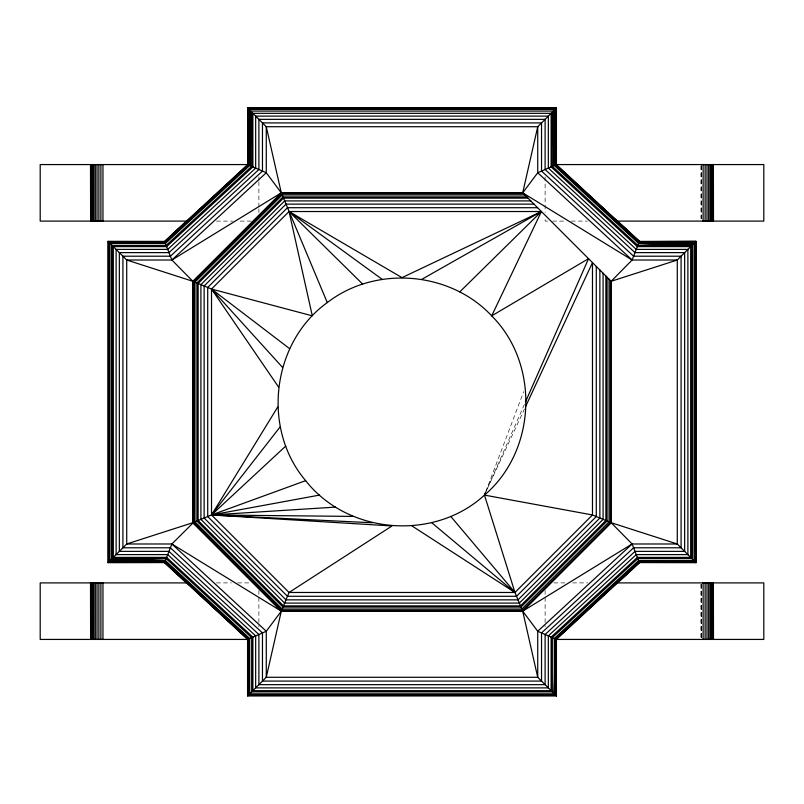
<?xml version="1.0" encoding="UTF-8"?>
<svg xmlns="http://www.w3.org/2000/svg" width="804" height="804" viewBox="0 0 804 804"><rect width="100%" height="100%" fill="white"/><g stroke="black" fill="none" stroke-linecap="round" stroke-linejoin="round"><path stroke-width="0.6" stroke-dasharray="4.02 3.01" d="M485.797 491.606L523.695 391.659M524.389 404.432L485.988 491.646L524.509 408.904M216.477 221.1L232.698 221.1M240.175 221.1L251.411 221.1M547.614 221.1L545.112 221.1L545.112 218.638M552.589 221.1L563.916 221.1M571.302 221.1L587.523 221.1M216.477 582.9L231.441 582.9M237.682 582.9L250.155 582.9M553.845 582.9L566.428 582.9M572.559 582.9L587.744 582.9M701.48 165.825L701.48 218.587M701.48 584.156L701.48 638.175M701.329 165.795L701.41 218.638M701.329 584.156L701.41 639.431M701.148 165.795L701.239 218.638M701.148 584.156L701.148 639.431M701.048 165.795L701.048 218.638M701.048 584.156L701.048 639.431M545.112 176.86L545.112 212.497M545.112 590.437L545.112 626.869M258.888 176.86L258.888 180.548M258.888 181.774L258.888 207.583M258.888 208.809L258.888 212.497M258.888 590.437L258.888 626.869"/><path stroke-width="1.21" d="M248.356 108.811L247.933 164.719L164.699 241.662L109.404 242.687L109.404 561.313M555.051 109.404L248.949 109.404L247.933 164.719L266.275 172.739L281.289 192.829L327.288 302.575C271.832 342.514 261.38 428.602 305.661 480.661C347.81 534.459 434.24 541.434 484.47 495.093C536.529 450.813 540.027 364.172 491.696 315.851C449.999 271.229 375.599 265.219 327.288 302.575M112.128 558.589L166.167 558.589L251.672 637.642L251.672 691.872L552.328 691.872L552.328 637.642L637.833 558.589L691.872 558.589L691.872 245.411L638.597 243.441L554.298 165.493L554.298 110.158L555.051 165.162L638.899 242.687L694.596 242.687L694.596 561.313L693.842 560.559L639.13 561.906L555.644 639.09L554.298 693.842L249.702 693.842L249.702 638.507L165.403 560.559L112.128 558.589L112.128 245.411L166.167 245.411L251.672 166.358L251.672 112.128L249.702 165.493L165.403 243.441L110.158 243.441M617.291 583.141L639.431 562.679L632.115 543.986L611.161 522.711L611.161 281.289L522.711 192.829L537.725 126.72L556.418 108.037L556.418 164.569L537.725 172.739L522.711 192.829L281.289 192.829L171.885 260.014L126.72 260.014L108.037 241.321L108.037 562.679L164.599 562.589L247.672 639.391L247.672 695.872L266.275 677.28L281.289 611.161L289.038 592.478L391.99 525.967L211.522 514.962L193.181 522.56L193.181 281.44L281.44 193.181M522.711 192.829L632.115 260.014L677.28 260.014L677.28 543.986L632.115 543.986L522.711 611.161L281.289 611.161L266.275 631.261L247.582 639.431L247.582 695.962L556.418 695.962L537.725 677.28L522.711 611.161L514.962 592.478L484.47 495.093L485.526 492.822L484.47 495.093L592.478 514.962L611.161 522.711L677.28 543.986L695.621 562.338L639.301 562.338L556.066 639.28L556.328 695.872L556.328 639.391L639.401 562.589L695.962 562.679L695.962 241.321L677.28 260.014L611.161 281.289L632.115 260.014L639.431 241.321L617.532 221.08M610.397 280.526L610.397 522.389L522.389 610.397L281.611 610.397L193.603 522.389L171.885 543.986L164.569 562.679L186.709 583.141M525.394 402.131L588.548 258.677L491.696 315.851L541.394 211.522L289.038 211.522L211.522 289.038L211.522 514.962L289.038 592.478L514.962 592.478L592.478 514.962L592.478 262.606L525.565 406.633M277.732 407.005L211.522 514.962L372.232 522.751M280.144 426.874L211.522 514.962L353.247 516.419M108.037 562.679L126.72 543.986L192.839 522.711L281.289 611.161L171.885 543.986L126.72 543.986L126.72 260.014L192.839 281.289L211.522 289.038L312.304 315.851L289.038 211.522L402 277.631L541.394 211.522L459.798 291.872M192.839 522.711L192.839 281.289L281.289 192.829L266.275 126.72L247.582 108.037L247.933 164.719L247.933 108.379L556.066 108.379L556.066 164.719L639.301 241.662L695.872 241.411L695.962 562.679M281.862 194.196L194.196 281.862L194.196 522.138L281.862 609.804M192.839 281.289L171.885 260.014L164.699 241.662L108.379 241.662L108.379 562.338L164.87 561.906L248.949 638.838L248.949 694.596L555.051 694.596M611.161 522.711L522.711 611.161L537.725 631.261L556.418 639.431L763.8 639.431L763.8 582.9L616.588 582.9M285.711 446.099L211.522 514.962L335.529 507.113M186.468 221.08L164.699 241.662L108.811 242.094M171.885 260.014L266.275 172.739L266.275 126.72L537.725 126.72L537.725 172.739L632.115 260.014M632.115 543.986L537.725 631.261L537.725 677.28L266.275 677.28L266.275 631.261L171.885 543.986M421.949 279.239L541.394 211.522M305.661 480.661L211.522 514.962L319.53 495.093M247.582 108.037L556.418 108.037M247.662 164.569L40.2 164.569L40.2 221.1L187.784 221.1M556.338 164.569L763.8 164.569L763.8 221.1L616.588 221.1M281.33 192.92L522.791 192.92M281.611 193.603L523.474 193.603M524.821 194.95L282.174 194.95L194.95 282.174L194.95 521.826L282.174 609.05L521.826 609.05L609.05 521.826L609.05 279.179M526.791 196.92L282.988 196.92L196.92 282.988L196.92 521.012L282.988 607.08L521.012 607.08L607.08 521.012L607.08 277.209M527.997 198.126L283.49 198.126L198.126 283.49L198.126 520.51L283.49 605.874L520.51 605.874L605.874 520.51L605.874 276.003M530.781 200.91L284.636 200.91L200.91 284.636L200.91 519.364L284.636 603.09L519.364 603.09L603.09 519.364L603.09 273.219M534.017 204.136L285.973 204.136L204.146 285.973L204.146 518.027L285.973 599.854L518.027 599.854L599.864 518.027L599.864 269.983M537.585 207.713L287.46 207.713L207.713 287.46L207.713 516.54L287.46 596.287L516.54 596.287L596.287 516.54L596.287 266.415M108.037 241.321L164.599 241.411L247.672 164.609L247.672 108.128L556.328 108.128L556.328 164.609L639.401 241.411L695.962 241.321M109.404 242.687L165.101 242.687L248.949 165.162L248.949 109.404M693.842 243.441L638.597 243.441L692.937 244.356L692.937 559.644M691.872 245.411L637.833 245.411L552.328 166.358L552.328 112.128L554.298 165.493L553.383 111.063L250.617 111.063L249.702 165.493L249.702 110.158M247.933 695.621L247.933 639.28L164.87 561.906L110.158 560.559L165.403 560.559L111.063 559.644L111.063 244.356M639.13 561.906L695.189 561.906L695.872 562.589M108.379 562.338L164.699 562.338L247.933 639.28M187.784 582.9L40.2 582.9L40.2 639.431L247.662 639.431M248.356 695.189L555.644 695.189L555.644 639.09M110.158 560.559L165.101 561.313L248.949 638.838M412.01 525.967L514.962 592.478L450.753 516.419M382.051 279.239L289.038 211.522L362.614 284.033M278.536 387.005L211.522 289.038L289.641 348.685M431.768 522.751L514.962 592.478M639.301 241.662L555.644 164.91L554.298 110.158M638.899 242.687L555.644 164.91L555.644 108.811M211.522 289.038L282.546 367.398M713.389 164.569L713.49 221.1M713.389 582.9L713.49 639.431M713.208 164.569L713.299 221.1M713.208 582.9L713.299 639.431M712.997 164.569L713.128 221.1M712.997 582.9L713.128 639.431M712.927 164.569L712.957 221.1M712.927 582.9L712.957 639.431M712.746 164.569L712.746 221.1M712.746 582.9L712.746 639.431M712.203 164.569L712.203 221.1M712.203 582.9L712.203 639.431M711.329 164.569L711.329 221.1M711.329 582.9L711.329 639.431M710.143 164.569L710.143 221.1M710.143 582.9L710.143 639.431M708.686 164.569L708.686 221.1M708.686 582.9L708.686 639.431M706.987 164.569L706.987 221.1M706.987 582.9L706.987 639.431M705.108 164.569L705.108 221.1M705.108 582.9L705.108 639.431M703.108 164.569L703.108 221.1M703.108 582.9L703.108 639.431M695.189 242.094L695.189 561.906M611.08 281.209L611.08 522.67L522.67 611.08L281.33 611.08L192.92 522.67L192.92 281.33M556.418 639.431L556.418 695.962M102.952 164.569L102.952 221.1M102.952 582.9L102.952 639.431M100.892 164.569L100.892 221.1M100.892 582.9L100.892 639.431M98.892 164.569L98.892 221.1M98.892 582.9L98.892 639.431M97.013 164.569L97.013 221.1M97.013 582.9L97.013 639.431M95.314 164.569L95.314 221.1M95.314 582.9L95.314 639.431M93.857 164.569L93.857 221.1M93.857 582.9L93.857 639.431M92.671 164.569L92.671 221.1M92.671 582.9L92.671 639.431M91.797 164.569L91.797 221.1M91.797 582.9L91.797 639.431M91.254 164.569L91.254 221.1M91.254 582.9L91.254 639.431M91.073 221.1L91.073 164.569L90.942 221.1M91.073 639.431L91.073 582.9L90.942 639.431M90.872 164.569L90.792 221.1M90.872 582.9L90.792 639.431M90.701 164.569L90.611 221.1L90.51 164.569M90.701 582.9L90.611 639.431L90.51 582.9M555.051 638.838L554.298 693.842L554.298 638.507L638.597 560.559L693.842 560.559L638.899 561.313L555.051 638.838M252.878 166.88L166.639 246.617L113.324 246.617L113.324 557.383L166.639 557.383L252.878 637.12L252.878 690.676L551.122 690.676L551.122 637.12L637.361 557.383L690.676 557.383L690.676 246.617L637.361 246.617L551.122 166.88L551.122 113.324L252.878 113.324L252.878 166.88M255.662 168.106L167.734 249.401L116.118 249.401L116.118 554.599L167.734 554.599L255.662 635.894L255.662 687.882L548.338 687.882L548.338 635.894L636.265 554.599L687.882 554.599L687.882 249.401L636.265 249.401L548.338 168.106L548.338 116.118L255.662 116.118L255.662 168.106M258.888 169.513L168.991 252.627L119.344 252.627L119.344 551.373L168.991 551.373L258.888 634.487L258.888 684.656L545.112 684.656L545.112 634.487L635.009 551.373L684.656 551.373L684.656 252.627L635.009 252.627L545.112 169.513L545.112 119.344L258.888 119.344L258.888 169.513M262.466 171.071L170.398 256.205L122.911 256.205L122.911 547.795L170.398 547.795L262.466 632.929L262.466 681.088L541.534 681.088L541.534 632.929L633.602 547.795L681.088 547.795L681.088 256.205L633.602 256.205L541.534 171.071L541.534 122.911L262.466 122.911L262.466 171.071"/></g></svg>
